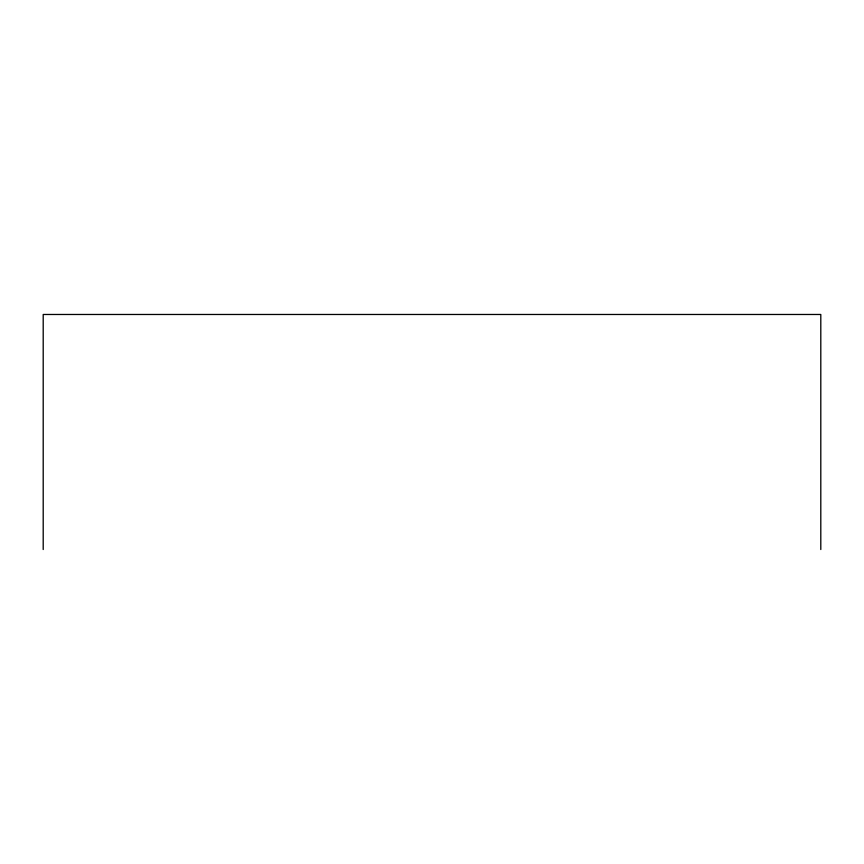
<?xml version="1.0" encoding="UTF-8"?>
<svg xmlns="http://www.w3.org/2000/svg" width="864" height="864" viewBox="0 0 864 864"><rect width="100%" height="100%" fill="white"/><g stroke="black" fill="none" stroke-linecap="round" stroke-linejoin="round"><path stroke-width="1.3" d="M820.8 549.526L820.8 314.474L43.2 314.474L43.2 549.526"/></g></svg>
